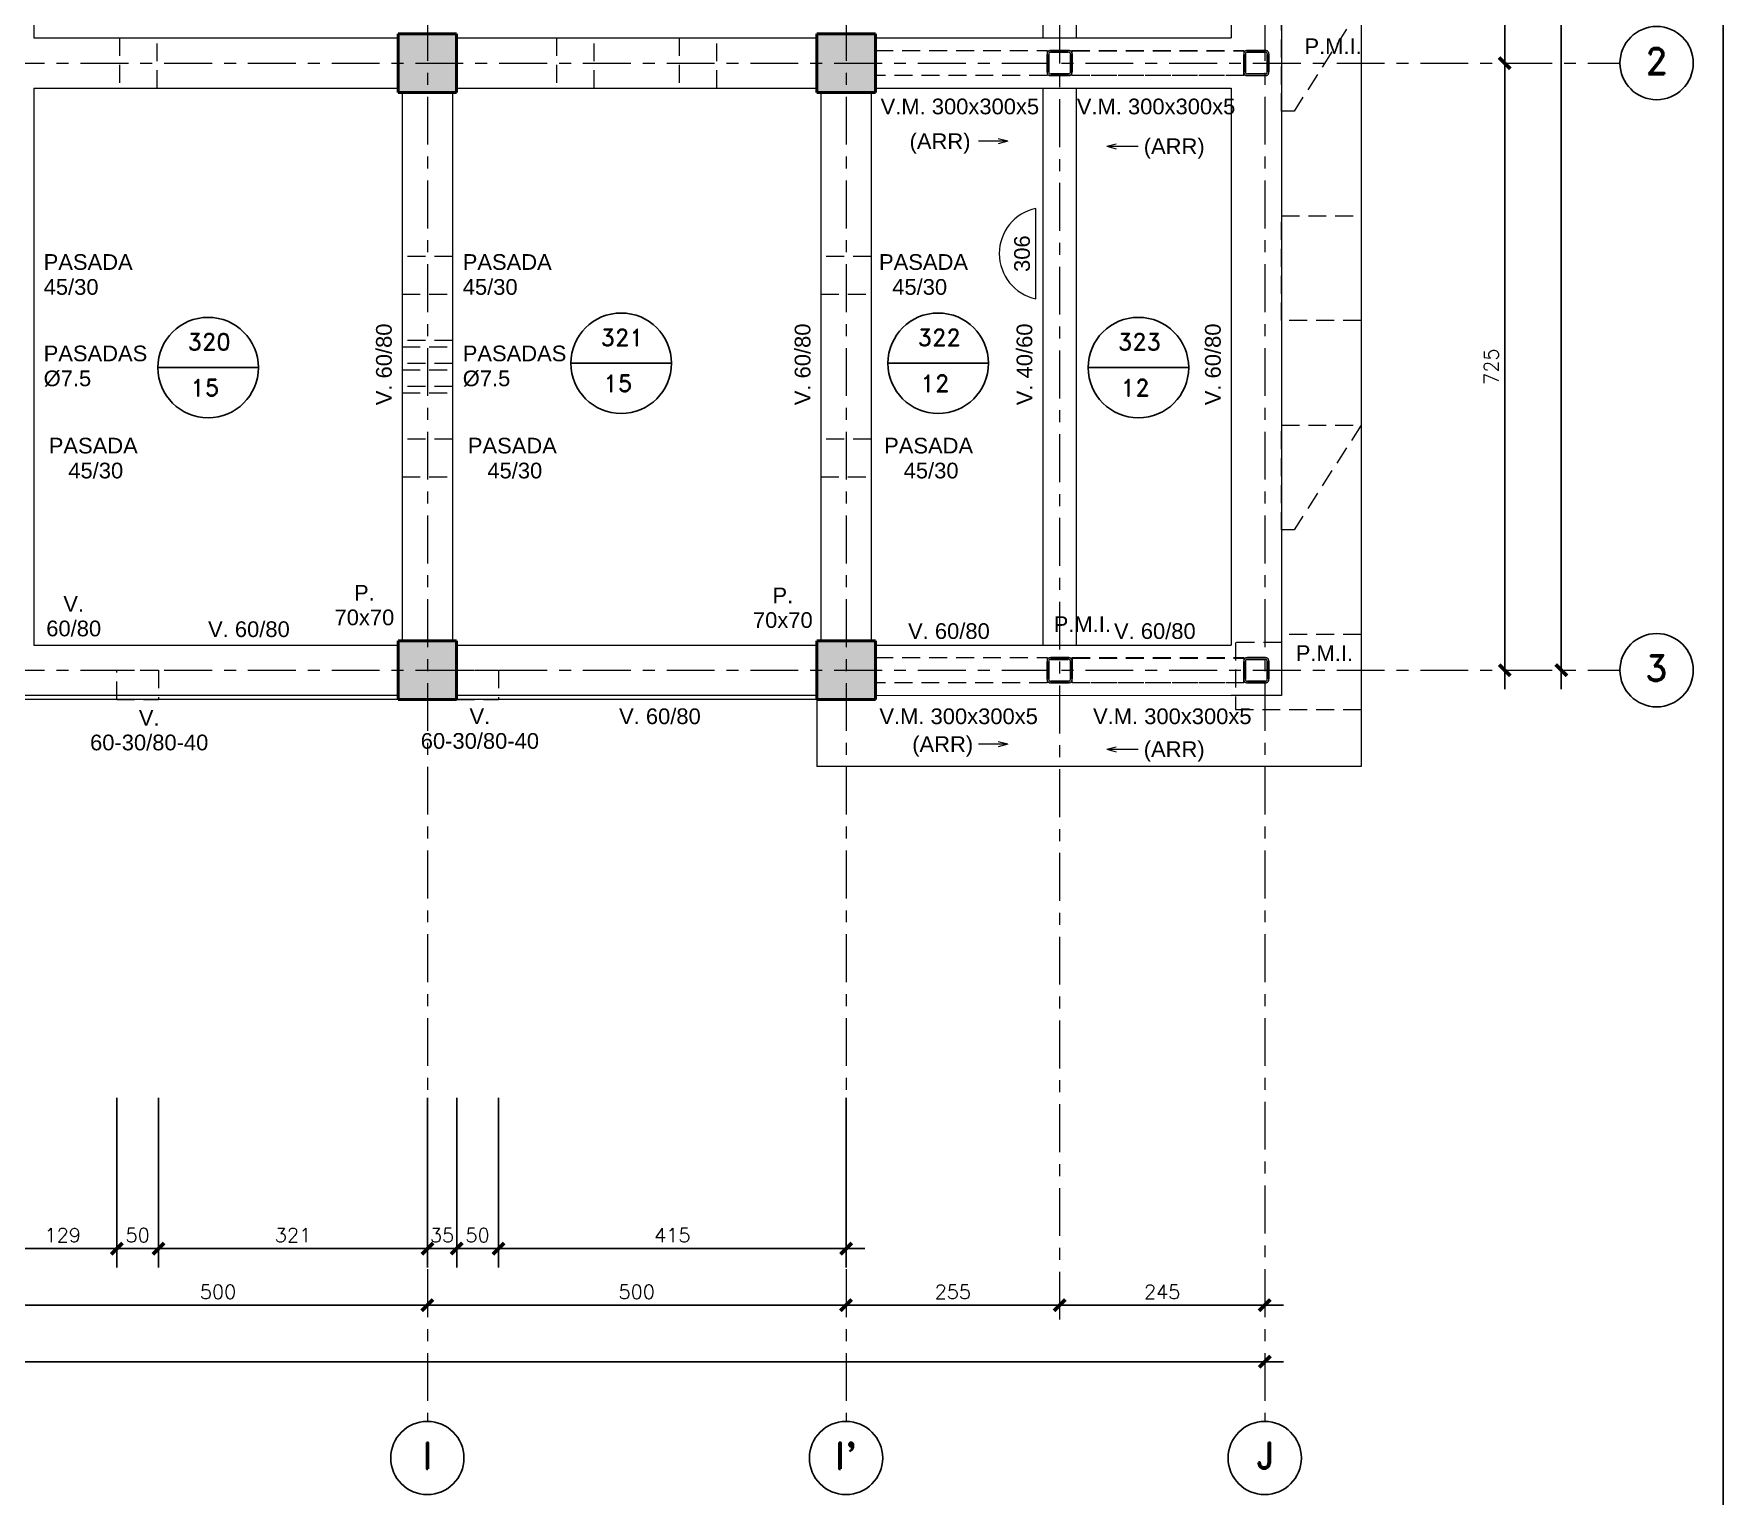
# Model space of a CAD drawing. Extents: x -4 to 6083, y -4 to 8618.
# Drawn here: x 4065 to 6083, y 1659 to 3405 of the extents above; entities that cross this region are included whole.
import ezdxf
from ezdxf.enums import TextEntityAlignment as Align

# ---------------------------------------------------------------- set-up
doc = ezdxf.new("R2010")
doc.units = 0
doc.header["$LTSCALE"] = 45
doc.header["$MEASUREMENT"] = 0
doc.linetypes.add('Grid Line', pattern=[2.2225, 1.27, -0.3175, 0.3175, -0.3175])
doc.linetypes.add('RLE-PROYECCION', pattern=[0.71438, 0.47625, -0.23813])
doc.layers.get('0').update_dxf_attribs({"linetype": 'CONTINUOUS'})
for name, color, linetype, lineweight in [('A-ANNO-TEXT', 2, 'CONTINUOUS', 9), ('RLE-EJE', 3, 'CONTINUOUS', 25), ('RLE-EJES', 1, 'Grid Line', 9), ('RLE-LOSA', 3, 'CONTINUOUS', 15), ('RLE-PILAR', 5, 'CONTINUOUS', 50), ('RLE-PROYECCION', 2, 'RLE-PROYECCION', 15), ('RLE-SOLID', 252, 'CONTINUOUS', 15), ('RLE-TEXTO-1', 9, 'CONTINUOUS', 9), ('RLE-VIGA', 3, 'CONTINUOUS', 15)]:
    doc.layers.add(name, color=color, linetype=linetype, lineweight=lineweight)
for name, color, linetype in [('RLA-COTAS', 2, 'CONTINUOUS'), ('RLA-COTAS1', 2, 'CONTINUOUS'), ('RLA-FORMATO', 7, 'CONTINUOUS'), ('RLA-LOSAS', 3, 'CONTINUOUS')]:
    doc.layers.add(name, color=color, linetype=linetype)
doc.styles.add('Arial_1', font='arial.ttf', dxfattribs={"height": 30})
doc.styles.add('Arial_2', font='arial.ttf', dxfattribs={"height": 18.75})
doc.styles.add('ROMAND', font='romand', dxfattribs={"height": 31.5})
doc.styles.add('ROMANS', font='ROMANS.shx', dxfattribs={"height": 16.875})
doc.dimstyles.new('ING-75', dxfattribs={"dimscale": 75, "dimtxt": 0.27, "dimasz": 0.3, "dimexe": 0, "dimexo": 0, "dimgap": 0.1, "dimtad": 1, "dimdec": 1, "dimzin": 12, "dimdsep": 46, "dimtxsty": 'ROMANS', "dimblk": 'TICK1', "dimblk1": 'TICK1', "dimblk2": 'TICK1', "dimcen": 0.09, "dimclrd": 2, "dimclre": 1, "dimclrt": 3, "dimadec": 0, "dimazin": 0, "dimtfac": 1, "dimtdec": 0, "dimtix": 1, "dimtmove": 2, "dimatfit": 3, "dimldrblk": 'TICK1', "dimfxl": 0, "dimfxlon": 1, "dimtolj": 1, "dimtzin": 0, "dimarcsym": 0})

# ---------------------------------------------------------------- blocks, each defined once
blk = doc.blocks.new('RLA-VIGAS-CAJONES - V_M_ 300x300x5-394662-2º')
at = {"layer": 'RLE-PROYECCION'}
for p, q in [((2375.5, -1190.3), (2580.5, -1190.3)), ((2375.5, -1219.3), (2580.5, -1219.3))]:
    blk.add_line(p, q, dxfattribs=at)
blk = doc.blocks.new('RLA-VIGAS-CAJONES - V_M_ 300x300x5-438199-2º')
at = {"layer": 'RLE-PROYECCION'}
for p, q in [((2375.3, -465.3), (2580.5, -465.3)), ((2375.3, -494.3), (2580.5, -494.3))]:
    blk.add_line(p, q, dxfattribs=at)
blk = doc.blocks.new('TICK1')
at = {"color": 2}
for points in [[(0, 0), (-1, 0)], [(0, 0), (1, 0)]]:
    blk.add_lwpolyline(points, dxfattribs=at)
at = {"color": 2, "const_width": 0.2}
blk.add_lwpolyline([(-0.3, -0.3), (0.3, 0.3)], dxfattribs=at)
blk = doc.blocks.new('*D88')
at = {"layer": 'RLA-COTAS', "color": 2, "lineweight": -2, "transparency": 16777216}
blk.add_line((4057.5, 1887.1), (4512.5, 1887.1), dxfattribs=at)
at = {"layer": 'RLA-COTAS', "color": 2, "lineweight": -2, "transparency": 16777216, "xscale": 22.5, "yscale": 22.5, "zscale": 22.5, "rotation": 180}
blk.add_blockref('TICK1', (4035, 1887.1), dxfattribs=at)
at = {"layer": 'RLA-COTAS', "color": 2, "lineweight": -2, "transparency": 16777216, "xscale": 22.5, "yscale": 22.5, "zscale": 22.5}
blk.add_blockref('TICK1', (4535, 1887.1), dxfattribs=at)
at = {"layer": 'RLA-COTAS', "color": 3, "transparency": 16777216, "insert": (4285, 1903.1), "char_height": 16.88, "attachment_point": 5, "style": 'ROMANS'}
blk.add_mtext('\\A1;500', dxfattribs=at)
blk = doc.blocks.new('*D89')
at = {"layer": 'RLA-COTAS', "color": 2, "lineweight": -2, "transparency": 16777216}
blk.add_line((4557.5, 1887.1), (5012.5, 1887.1), dxfattribs=at)
at = {"layer": 'RLA-COTAS', "color": 2, "lineweight": -2, "transparency": 16777216, "xscale": 22.5, "yscale": 22.5, "zscale": 22.5, "rotation": 180}
blk.add_blockref('TICK1', (4535, 1887.1), dxfattribs=at)
at = {"layer": 'RLA-COTAS', "color": 2, "lineweight": -2, "transparency": 16777216, "xscale": 22.5, "yscale": 22.5, "zscale": 22.5}
blk.add_blockref('TICK1', (5035, 1887.1), dxfattribs=at)
at = {"layer": 'RLA-COTAS', "color": 3, "transparency": 16777216, "insert": (4785, 1903.1), "char_height": 16.88, "attachment_point": 5, "style": 'ROMANS'}
blk.add_mtext('\\A1;500', dxfattribs=at)
blk = doc.blocks.new('*D90')
at = {"layer": 'RLA-COTAS', "color": 2, "lineweight": -2, "transparency": 16777216}
blk.add_line((5057.5, 1887.1), (5267.5, 1887.1), dxfattribs=at)
at = {"layer": 'RLA-COTAS', "color": 2, "lineweight": -2, "transparency": 16777216, "xscale": 22.5, "yscale": 22.5, "zscale": 22.5, "rotation": 180}
blk.add_blockref('TICK1', (5035, 1887.1), dxfattribs=at)
at = {"layer": 'RLA-COTAS', "color": 2, "lineweight": -2, "transparency": 16777216, "xscale": 22.5, "yscale": 22.5, "zscale": 22.5}
blk.add_blockref('TICK1', (5290, 1887.1), dxfattribs=at)
at = {"layer": 'RLA-COTAS', "color": 3, "transparency": 16777216, "insert": (5162.5, 1903.1), "char_height": 16.88, "attachment_point": 5, "style": 'ROMANS'}
blk.add_mtext('\\A1;255', dxfattribs=at)
blk = doc.blocks.new('*D91')
at = {"layer": 'RLA-COTAS', "color": 2, "lineweight": -2, "transparency": 16777216}
blk.add_line((5312.5, 1887.1), (5512.5, 1887.1), dxfattribs=at)
at = {"layer": 'RLA-COTAS', "color": 2, "lineweight": -2, "transparency": 16777216, "xscale": 22.5, "yscale": 22.5, "zscale": 22.5, "rotation": 180}
blk.add_blockref('TICK1', (5290, 1887.1), dxfattribs=at)
at = {"layer": 'RLA-COTAS', "color": 2, "lineweight": -2, "transparency": 16777216, "xscale": 22.5, "yscale": 22.5, "zscale": 22.5}
blk.add_blockref('TICK1', (5535, 1887.1), dxfattribs=at)
at = {"layer": 'RLA-COTAS', "color": 3, "transparency": 16777216, "insert": (5412.5, 1903.1), "char_height": 16.88, "attachment_point": 5, "style": 'ROMANS'}
blk.add_mtext('\\A1;245', dxfattribs=at)
blk = doc.blocks.new('*D92')
at = {"layer": 'RLA-COTAS', "color": 2, "lineweight": -2, "transparency": 16777216}
blk.add_line((5821.6, 4237.8), (5821.6, 3392.8), dxfattribs=at)
at = {"layer": 'RLA-COTAS', "color": 2, "lineweight": -2, "transparency": 16777216, "xscale": 22.5, "yscale": 22.5, "zscale": 22.5}
for p, rotation in [((5821.6, 4260.3), 90), ((5821.6, 3370.3), 270)]:
    blk.add_blockref('TICK1', p, dxfattribs=dict(at, rotation=rotation))
at = {"layer": 'RLA-COTAS', "color": 3, "transparency": 16777216, "insert": (5805.6, 3815.3), "char_height": 16.88, "attachment_point": 5, "rotation": 90, "style": 'ROMANS'}
blk.add_mtext('\\A1;890', dxfattribs=at)
blk = doc.blocks.new('*D93')
at = {"layer": 'RLA-COTAS', "color": 2, "lineweight": -2, "transparency": 16777216}
blk.add_line((5821.6, 3347.8), (5821.6, 2667.8), dxfattribs=at)
at = {"layer": 'RLA-COTAS', "color": 2, "lineweight": -2, "transparency": 16777216, "xscale": 22.5, "yscale": 22.5, "zscale": 22.5}
for p, rotation in [((5821.6, 3370.3), 90), ((5821.6, 2645.3), 270)]:
    blk.add_blockref('TICK1', p, dxfattribs=dict(at, rotation=rotation))
at = {"layer": 'RLA-COTAS', "color": 3, "transparency": 16777216, "insert": (5805.6, 3007.8), "char_height": 16.88, "attachment_point": 5, "rotation": 90, "style": 'ROMANS'}
blk.add_mtext('\\A1;725', dxfattribs=at)
blk = doc.blocks.new('*D106')
at = {"layer": 'RLA-COTAS', "color": 2, "lineweight": -2, "transparency": 16777216}
blk.add_line((557.5, 1819.6), (5512.5, 1819.6), dxfattribs=at)
at = {"layer": 'RLA-COTAS', "color": 2, "lineweight": -2, "transparency": 16777216, "xscale": 22.5, "yscale": 22.5, "zscale": 22.5, "rotation": 180}
blk.add_blockref('TICK1', (535, 1819.6), dxfattribs=at)
at = {"layer": 'RLA-COTAS', "color": 2, "lineweight": -2, "transparency": 16777216, "xscale": 22.5, "yscale": 22.5, "zscale": 22.5}
blk.add_blockref('TICK1', (5535, 1819.6), dxfattribs=at)
at = {"layer": 'RLA-COTAS', "color": 3, "transparency": 16777216, "insert": (3035, 1835.6), "char_height": 16.88, "attachment_point": 5, "style": 'ROMANS'}
blk.add_mtext('\\A1;5000', dxfattribs=at)
blk = doc.blocks.new('*D107')
at = {"layer": 'RLA-COTAS', "color": 2, "lineweight": -2, "transparency": 16777216}
blk.add_line((5889.1, 4237.8), (5889.1, 2667.8), dxfattribs=at)
at = {"layer": 'RLA-COTAS', "color": 2, "lineweight": -2, "transparency": 16777216, "xscale": 22.5, "yscale": 22.5, "zscale": 22.5}
for p, rotation in [((5889.1, 4260.3), 90), ((5889.1, 2645.3), 270)]:
    blk.add_blockref('TICK1', p, dxfattribs=dict(at, rotation=rotation))
at = {"layer": 'RLA-COTAS', "color": 3, "transparency": 16777216, "insert": (5873.1, 3452.8), "char_height": 16.88, "attachment_point": 5, "rotation": 90, "style": 'ROMANS'}
blk.add_mtext('\\A1;1615', dxfattribs=at)
blk = doc.blocks.new('*D108')
at = {"layer": 'RLA-COTAS1', "color": 1, "lineweight": -2, "transparency": 16777216}
for p, q in [((4035, 2134.6), (4035, 1932.1)), ((4164, 2134.6), (4164, 1932.1))]:
    blk.add_line(p, q, dxfattribs=at)
at = {"layer": 'RLA-COTAS1', "color": 2, "lineweight": -2, "transparency": 16777216}
blk.add_line((4057.5, 1954.6), (4141.5, 1954.6), dxfattribs=at)
at = {"layer": 'RLA-COTAS1', "color": 2, "lineweight": -2, "transparency": 16777216, "xscale": 22.5, "yscale": 22.5, "zscale": 22.5, "rotation": 180}
blk.add_blockref('TICK1', (4035, 1954.6), dxfattribs=at)
at = {"layer": 'RLA-COTAS1', "color": 2, "lineweight": -2, "transparency": 16777216, "xscale": 22.5, "yscale": 22.5, "zscale": 22.5}
blk.add_blockref('TICK1', (4164, 1954.6), dxfattribs=at)
at = {"layer": 'RLA-COTAS1', "color": 3, "transparency": 16777216, "insert": (4099.5, 1970.6), "char_height": 16.88, "attachment_point": 5, "style": 'ROMANS'}
blk.add_mtext('\\A1;129', dxfattribs=at)
blk = doc.blocks.new('*D109')
at = {"layer": 'RLA-COTAS1', "color": 1, "lineweight": -2, "transparency": 16777216}
for p, q in [((4164, 2134.6), (4164, 1932.1)), ((4214, 2134.6), (4214, 1932.1))]:
    blk.add_line(p, q, dxfattribs=at)
at = {"layer": 'RLA-COTAS1', "color": 2, "lineweight": -2, "transparency": 16777216}
for p, q in [((4141.5, 1954.6), (4119, 1954.6)), ((4164, 1954.6), (4214, 1954.6)), ((4236.5, 1954.6), (4259, 1954.6))]:
    blk.add_line(p, q, dxfattribs=at)
at = {"layer": 'RLA-COTAS1', "color": 2, "lineweight": -2, "transparency": 16777216, "xscale": 22.5, "yscale": 22.5, "zscale": 22.5}
blk.add_blockref('TICK1', (4164, 1954.6), dxfattribs=at)
at = {"layer": 'RLA-COTAS1', "color": 2, "lineweight": -2, "transparency": 16777216, "xscale": 22.5, "yscale": 22.5, "zscale": 22.5, "rotation": 180}
blk.add_blockref('TICK1', (4214, 1954.6), dxfattribs=at)
at = {"layer": 'RLA-COTAS1', "color": 3, "transparency": 16777216, "insert": (4189, 1970.6), "char_height": 16.88, "attachment_point": 5, "style": 'ROMANS'}
blk.add_mtext('\\A1;50', dxfattribs=at)
blk = doc.blocks.new('*D110')
at = {"layer": 'RLA-COTAS1', "color": 1, "lineweight": -2, "transparency": 16777216}
for p, q in [((4214, 2134.6), (4214, 1932.1)), ((4535, 2134.6), (4535, 1932.1))]:
    blk.add_line(p, q, dxfattribs=at)
at = {"layer": 'RLA-COTAS1', "color": 2, "lineweight": -2, "transparency": 16777216}
blk.add_line((4236.5, 1954.6), (4512.5, 1954.6), dxfattribs=at)
at = {"layer": 'RLA-COTAS1', "color": 2, "lineweight": -2, "transparency": 16777216, "xscale": 22.5, "yscale": 22.5, "zscale": 22.5, "rotation": 180}
blk.add_blockref('TICK1', (4214, 1954.6), dxfattribs=at)
at = {"layer": 'RLA-COTAS1', "color": 2, "lineweight": -2, "transparency": 16777216, "xscale": 22.5, "yscale": 22.5, "zscale": 22.5}
blk.add_blockref('TICK1', (4535, 1954.6), dxfattribs=at)
at = {"layer": 'RLA-COTAS1', "color": 3, "transparency": 16777216, "insert": (4374.5, 1970.6), "char_height": 16.88, "attachment_point": 5, "style": 'ROMANS'}
blk.add_mtext('\\A1;321', dxfattribs=at)
blk = doc.blocks.new('*D111')
at = {"layer": 'RLA-COTAS1', "color": 1, "lineweight": -2, "transparency": 16777216}
for p, q in [((4535, 2134.6), (4535, 1932.1)), ((4570, 2134.6), (4570, 1932.1))]:
    blk.add_line(p, q, dxfattribs=at)
at = {"layer": 'RLA-COTAS1', "color": 2, "lineweight": -2, "transparency": 16777216}
for p, q in [((4512.5, 1954.6), (4490, 1954.6)), ((4535, 1954.6), (4570, 1954.6)), ((4592.5, 1954.6), (4615, 1954.6))]:
    blk.add_line(p, q, dxfattribs=at)
at = {"layer": 'RLA-COTAS1', "color": 2, "lineweight": -2, "transparency": 16777216, "xscale": 22.5, "yscale": 22.5, "zscale": 22.5}
blk.add_blockref('TICK1', (4535, 1954.6), dxfattribs=at)
at = {"layer": 'RLA-COTAS1', "color": 2, "lineweight": -2, "transparency": 16777216, "xscale": 22.5, "yscale": 22.5, "zscale": 22.5, "rotation": 180}
blk.add_blockref('TICK1', (4570, 1954.6), dxfattribs=at)
at = {"layer": 'RLA-COTAS1', "color": 3, "transparency": 16777216, "insert": (4552.5, 1970.6), "char_height": 16.88, "attachment_point": 5, "style": 'ROMANS'}
blk.add_mtext('\\A1;35', dxfattribs=at)
blk = doc.blocks.new('*D112')
at = {"layer": 'RLA-COTAS1', "color": 1, "lineweight": -2, "transparency": 16777216}
for p, q in [((4570, 2134.6), (4570, 1932.1)), ((4620, 2134.6), (4620, 1932.1))]:
    blk.add_line(p, q, dxfattribs=at)
at = {"layer": 'RLA-COTAS1', "color": 2, "lineweight": -2, "transparency": 16777216}
for p, q in [((4547.5, 1954.6), (4525, 1954.6)), ((4570, 1954.6), (4620, 1954.6)), ((4642.5, 1954.6), (4665, 1954.6))]:
    blk.add_line(p, q, dxfattribs=at)
at = {"layer": 'RLA-COTAS1', "color": 2, "lineweight": -2, "transparency": 16777216, "xscale": 22.5, "yscale": 22.5, "zscale": 22.5}
blk.add_blockref('TICK1', (4570, 1954.6), dxfattribs=at)
at = {"layer": 'RLA-COTAS1', "color": 2, "lineweight": -2, "transparency": 16777216, "xscale": 22.5, "yscale": 22.5, "zscale": 22.5, "rotation": 180}
blk.add_blockref('TICK1', (4620, 1954.6), dxfattribs=at)
at = {"layer": 'RLA-COTAS1', "color": 3, "transparency": 16777216, "insert": (4595, 1970.6), "char_height": 16.88, "attachment_point": 5, "style": 'ROMANS'}
blk.add_mtext('\\A1;50', dxfattribs=at)
blk = doc.blocks.new('*D113')
at = {"layer": 'RLA-COTAS1', "color": 1, "lineweight": -2, "transparency": 16777216}
for p, q in [((4620, 2134.6), (4620, 1932.1)), ((5035, 2134.6), (5035, 1932.1))]:
    blk.add_line(p, q, dxfattribs=at)
at = {"layer": 'RLA-COTAS1', "color": 2, "lineweight": -2, "transparency": 16777216}
blk.add_line((4642.5, 1954.6), (5012.5, 1954.6), dxfattribs=at)
at = {"layer": 'RLA-COTAS1', "color": 2, "lineweight": -2, "transparency": 16777216, "xscale": 22.5, "yscale": 22.5, "zscale": 22.5, "rotation": 180}
blk.add_blockref('TICK1', (4620, 1954.6), dxfattribs=at)
at = {"layer": 'RLA-COTAS1', "color": 2, "lineweight": -2, "transparency": 16777216, "xscale": 22.5, "yscale": 22.5, "zscale": 22.5}
blk.add_blockref('TICK1', (5035, 1954.6), dxfattribs=at)
at = {"layer": 'RLA-COTAS1', "color": 3, "transparency": 16777216, "insert": (4827.5, 1970.6), "char_height": 16.88, "attachment_point": 5, "style": 'ROMANS'}
blk.add_mtext('\\A1;415', dxfattribs=at)

msp = doc.modelspace()

# ---------------------------------------------------------------- hatches: boundary and pattern name
at = {"layer": 'RLE-SOLID'}
for points in [[(4569.967, 3335.329), (4569.967, 3405.329), (4499.967, 3405.329), (4499.967, 3335.329)], [(5006.943, 3335.329), (5069.967, 3335.329), (5069.967, 3405.329), (4999.967, 3405.329), (4999.967, 3335.329)], [(4569.967, 2610.329), (4569.967, 2680.329), (4499.967, 2680.329), (4499.967, 2610.329)], [(4999.967, 2610.329), (5069.967, 2610.329), (5069.967, 2680.329), (4999.967, 2680.329), (4999.967, 2615.268)]]:
    msp.add_hatch(color=256, dxfattribs=at).paths.add_polyline_path(points, flags=0)

# ---------------------------------------------------------------- linework, layer by layer
at = {"layer": 'A-ANNO-TEXT'}
for p, q in [((5195.498, 3276.951), (5193.199, 3276.951)), ((5228.024, 3276.951), (5195.498, 3276.951)), ((5228.024, 3276.951), (5216.774, 3279.965)), ((5228.024, 3276.951), (5216.774, 3273.936)), ((5346.388, 3270.951), (5357.638, 3273.965)), ((5346.388, 3270.951), (5357.638, 3267.936)), ((5346.388, 3270.951), (5383.793, 3270.951)), ((5195.498, 2556.951), (5193.199, 2556.951)), ((5228.024, 2556.951), (5195.498, 2556.951)), ((5228.024, 2556.951), (5216.774, 2559.965)), ((5228.024, 2556.951), (5216.774, 2553.936)), ((5346.388, 2550.951), (5357.638, 2553.965)), ((5346.388, 2550.951), (5357.638, 2547.936)), ((5346.388, 2550.951), (5383.793, 2550.951))]:
    msp.add_line(p, q, dxfattribs=at)
at = {"layer": 'RLA-FORMATO', "color": 6, "linetype": 'Continuous'}
msp.add_line((6082.5, 8617.5), (6082.5, 0), dxfattribs=at)
at = {"layer": 'RLA-LOSAS'}
for p, q in [((4213.174, 3006.705), (4333.174, 3006.705)), ((4706.413, 3011.863), (4826.413, 3011.863)), ((5085.012, 3011.863), (5205.012, 3011.863)), ((5324.15, 3006.705), (5444.15, 3006.705))]:
    msp.add_line(p, q, dxfattribs=at)
for centre in [(4273.174, 3006.705), (4766.413, 3011.863), (5145.012, 3011.863), (5384.15, 3006.705)]:
    msp.add_circle(centre, 60, dxfattribs=at)
at = {"layer": 'RLE-EJE'}
for centre in [(6002.98, 3370.346), (6002.98, 2645.329), (4534.967, 1704.579), (5034.967, 1704.579), (5534.967, 1704.579)]:
    msp.add_circle(centre, 43.75, dxfattribs=at)
at = {"layer": 'RLE-EJES'}
for p, q in [((4534.967, 4830.329), (4534.967, 1748.329)), ((5034.967, 4830.329), (5034.967, 1748.329)), ((5534.967, 4830.329), (5534.967, 1748.329)), ((5289.967, 4727.346), (5289.967, 1860.346)), ((120.235, 3370.346), (5959.23, 3370.346)), ((120.235, 2645.329), (5959.23, 2645.329))]:
    msp.add_line(p, q, dxfattribs=at)
at = {"layer": 'RLE-LOSA'}
for p, q in [((5649.964, 4375.331), (5649.964, 2530.333)), ((5064.967, 3405.346), (5064.967, 3405.329)), ((4499.967, 2610.329), (3569.967, 2610.329)), ((4999.967, 2610.346), (4569.967, 2610.346)), ((4999.967, 2610.329), (4999.967, 2530.333)), ((5649.964, 2530.333), (4999.967, 2530.333))]:
    msp.add_line(p, q, dxfattribs=at)
at = {"layer": 'RLE-PILAR'}
for p, q in [((4499.967, 3405.329), (4569.967, 3405.329)), ((4499.967, 3335.329), (4499.967, 3405.329)), ((4569.967, 3405.329), (4569.967, 3335.329)), ((4999.967, 3405.329), (5069.967, 3405.329)), ((4999.967, 3335.329), (4999.967, 3405.329)), ((5069.967, 3405.329), (5069.967, 3335.329)), ((4569.967, 3335.329), (4499.967, 3335.329)), ((5069.967, 3335.329), (4999.967, 3335.329)), ((4499.967, 2680.329), (4569.967, 2680.329)), ((4499.967, 2610.329), (4499.967, 2680.329)), ((4569.967, 2680.329), (4569.967, 2610.329)), ((4999.967, 2680.329), (5069.967, 2680.329)), ((4999.967, 2610.329), (4999.967, 2680.329)), ((5069.967, 2680.329), (5069.967, 2610.329)), ((4569.967, 2610.329), (4499.967, 2610.329)), ((5069.967, 2610.329), (4999.967, 2610.329))]:
    msp.add_line(p, q, dxfattribs=at)
at = {"layer": 'RLE-PROYECCION'}
for p, q in [((4167.467, 3400.346), (4167.467, 3340.346)), ((4212.467, 3340.346), (4212.467, 3400.346)), ((4689.133, 3400.346), (4689.133, 3340.346)), ((4734.133, 3340.346), (4734.133, 3400.346)), ((4835.8, 3400.346), (4835.8, 3340.346)), ((4880.8, 3340.346), (4880.8, 3400.346)), ((5069.967, 3385.346), (5275.153, 3385.346)), ((5274.967, 3381.337), (5274.967, 3381.346)), ((5274.967, 3381.346), (5274.967, 3359.346)), ((5274.967, 3359.337), (5274.967, 3381.337)), ((5275.153, 3384.346), (5275.153, 3356.346)), ((5276.967, 3359.346), (5276.967, 3381.346)), ((5276.967, 3381.337), (5276.967, 3359.337)), ((5300.967, 3385.346), (5278.967, 3385.346)), ((5278.967, 3385.337), (5300.967, 3385.337)), ((5278.967, 3383.346), (5300.967, 3383.346)), ((5300.967, 3383.337), (5278.967, 3383.337)), ((5302.967, 3381.346), (5302.967, 3359.346)), ((5302.967, 3359.337), (5302.967, 3381.337)), ((5304.78, 3385.346), (5509.967, 3385.346)), ((5304.78, 3384.346), (5304.78, 3356.346)), ((5304.78, 3356.346), (5304.78, 3384.346)), ((5304.78, 3356.346), (5304.78, 3384.346)), ((5304.78, 3384.346), (5304.78, 3356.346)), ((5304.967, 3381.346), (5304.967, 3381.337)), ((5304.967, 3359.346), (5304.967, 3381.346)), ((5304.967, 3381.337), (5304.967, 3359.337)), ((5509.964, 3381.329), (5509.964, 3381.346)), ((5509.964, 3381.346), (5509.964, 3359.346)), ((5509.964, 3359.329), (5509.964, 3381.329)), ((5509.967, 3356.346), (5509.967, 3384.346)), ((5509.967, 3384.346), (5509.967, 3356.346)), ((5509.967, 3384.346), (5509.967, 3356.346)), ((5509.967, 3356.346), (5509.967, 3384.346)), ((5511.964, 3359.346), (5511.964, 3381.346)), ((5511.964, 3381.329), (5511.964, 3359.329)), ((5535.964, 3385.346), (5513.964, 3385.346)), ((5513.964, 3385.329), (5535.964, 3385.329)), ((5513.964, 3383.346), (5535.964, 3383.346)), ((5535.964, 3383.329), (5513.964, 3383.329)), ((5537.964, 3381.346), (5537.964, 3359.346)), ((5537.964, 3359.329), (5537.964, 3381.329)), ((5539.964, 3381.346), (5539.964, 3381.329)), ((5539.964, 3359.346), (5539.964, 3381.346)), ((5539.964, 3381.329), (5539.964, 3359.329)), ((5275.153, 3355.346), (5069.967, 3355.346)), ((5300.967, 3357.346), (5278.967, 3357.346)), ((5278.967, 3357.337), (5300.967, 3357.337)), ((5278.967, 3355.346), (5300.967, 3355.346)), ((5300.967, 3355.337), (5278.967, 3355.337)), ((5509.967, 3355.346), (5304.78, 3355.346)), ((5535.964, 3357.346), (5513.964, 3357.346)), ((5513.964, 3357.329), (5535.964, 3357.329)), ((5513.964, 3355.346), (5535.964, 3355.346)), ((5535.964, 3355.329), (5513.964, 3355.329)), ((4564.967, 3139.507), (4504.967, 3139.507)), ((5064.967, 3139.507), (5004.967, 3139.507)), ((4504.967, 3094.507), (4564.967, 3094.507)), ((5004.967, 3094.507), (5064.967, 3094.507)), ((4564.967, 3039.088), (4504.967, 3039.088)), ((4504.967, 3031.588), (4564.967, 3031.588)), ((4564.967, 3011.588), (4504.967, 3011.588)), ((4504.967, 3004.088), (4564.967, 3004.088)), ((4564.967, 2984.088), (4504.967, 2984.088)), ((4504.967, 2976.588), (4564.967, 2976.588)), ((4564.967, 2921.168), (4504.967, 2921.168)), ((5064.967, 2921.168), (5004.967, 2921.168)), ((4504.967, 2876.168), (4564.967, 2876.168)), ((5004.967, 2876.168), (5064.967, 2876.168)), ((4163.967, 2610.346), (4163.967, 2645.363)), ((4163.967, 2645.363), (4213.967, 2645.346)), ((4213.967, 2645.346), (4213.967, 2610.346)), ((4569.967, 2610.329), (4569.967, 2645.346)), ((4569.967, 2645.346), (4619.967, 2645.329)), ((4619.967, 2645.329), (4619.967, 2610.329)), ((5069.967, 2660.346), (5274.967, 2660.346)), ((5274.967, 2659.346), (5274.967, 2631.346)), ((5274.967, 2659.346), (5274.967, 2631.346)), ((5274.967, 2634.337), (5274.967, 2656.337)), ((5274.967, 2656.329), (5274.967, 2634.329)), ((5276.967, 2656.337), (5276.967, 2634.337)), ((5276.967, 2634.329), (5276.967, 2656.329)), ((5278.967, 2660.337), (5300.967, 2660.337)), ((5300.967, 2660.329), (5278.967, 2660.329)), ((5300.967, 2658.337), (5278.967, 2658.337)), ((5278.967, 2658.329), (5300.967, 2658.329)), ((5302.967, 2634.337), (5302.967, 2656.337)), ((5302.967, 2656.329), (5302.967, 2634.329)), ((5304.967, 2660.346), (5509.967, 2660.346)), ((5304.967, 2659.346), (5304.967, 2631.346)), ((5304.967, 2631.346), (5304.967, 2659.346)), ((5304.967, 2631.346), (5304.967, 2659.346)), ((5304.967, 2659.346), (5304.967, 2631.346)), ((5304.967, 2656.337), (5304.967, 2634.337)), ((5304.967, 2634.329), (5304.967, 2656.329)), ((5509.964, 2634.329), (5509.964, 2656.329)), ((5509.964, 2656.329), (5509.964, 2634.329)), ((5509.967, 2631.346), (5509.967, 2659.346)), ((5509.967, 2659.346), (5509.967, 2631.346)), ((5509.967, 2659.346), (5509.967, 2631.346)), ((5509.967, 2631.346), (5509.967, 2659.346)), ((5511.964, 2656.329), (5511.964, 2634.329)), ((5511.964, 2634.329), (5511.964, 2656.329)), ((5513.964, 2660.329), (5535.964, 2660.329)), ((5535.964, 2660.329), (5513.964, 2660.329)), ((5535.964, 2658.329), (5513.964, 2658.329)), ((5513.964, 2658.329), (5535.964, 2658.329)), ((5537.964, 2634.329), (5537.964, 2656.329)), ((5537.964, 2656.329), (5537.964, 2634.329)), ((5539.964, 2656.329), (5539.964, 2634.329)), ((5539.964, 2634.329), (5539.964, 2656.329)), ((5274.967, 2630.346), (5069.967, 2630.346)), ((5274.967, 2634.329), (5274.967, 2634.337)), ((5300.966, 2630.337), (5278.966, 2630.337)), ((5278.966, 2630.329), (5300.966, 2630.329)), ((5278.967, 2632.337), (5300.967, 2632.337)), ((5300.967, 2632.329), (5278.967, 2632.329)), ((5304.967, 2634.337), (5304.967, 2634.329)), ((5509.967, 2630.346), (5304.967, 2630.346)), ((5513.964, 2632.329), (5535.964, 2632.329)), ((5535.964, 2632.329), (5513.964, 2632.329)), ((5535.964, 2630.329), (5513.964, 2630.329)), ((5513.964, 2630.329), (5535.964, 2630.329)), ((4163.967, 2610.346), (4213.967, 2610.346)), ((4569.967, 2610.329), (4619.967, 2610.329))]:
    msp.add_line(p, q, dxfattribs=at)
for points in [[(5554.964, 3437.809), (5649.964, 3437.809), (5569.967, 3312.805), (5554.967, 3312.805)], [(5554.964, 3187.822), (5649.977, 3187.822), (5649.977, 3062.827), (5554.964, 3062.827)], [(5554.964, 2937.794), (5649.964, 2937.794), (5569.967, 2812.789), (5554.967, 2812.789)]]:
    msp.add_lwpolyline(points, close=True, dxfattribs=at)
at = {"layer": 'RLE-PROYECCION', "flags": 128}
for points in [[(5275.153, 3385.346), (5275.153, 3385.327), (5275.153, 3385.27), (5275.153, 3385.177), (5275.153, 3385.053), (5275.153, 3384.901), (5275.153, 3384.729), (5275.153, 3384.541), (5275.153, 3384.346)], [(5304.78, 3385.346), (5304.78, 3385.327), (5304.78, 3385.27), (5304.78, 3385.177), (5304.78, 3385.053), (5304.78, 3384.901), (5304.78, 3384.729), (5304.78, 3384.541), (5304.78, 3384.346)], [(5304.78, 3384.346), (5304.78, 3384.541), (5304.78, 3384.729), (5304.78, 3384.901), (5304.78, 3385.053), (5304.78, 3385.177), (5304.78, 3385.27), (5304.78, 3385.327), (5304.78, 3385.346)], [(5304.78, 3384.846), (5304.78, 3384.836), (5304.78, 3384.808), (5304.78, 3384.762), (5304.78, 3384.699), (5304.78, 3384.624), (5304.78, 3384.537), (5304.78, 3384.443), (5304.78, 3384.346)], [(5304.78, 3384.346), (5304.78, 3384.443), (5304.78, 3384.537), (5304.78, 3384.624), (5304.78, 3384.699), (5304.78, 3384.762), (5304.78, 3384.808), (5304.78, 3384.836), (5304.78, 3384.846)], [(5509.967, 3384.346), (5509.967, 3384.541), (5509.967, 3384.729), (5509.967, 3384.901), (5509.967, 3385.053), (5509.967, 3385.177), (5509.967, 3385.27), (5509.967, 3385.327), (5509.967, 3385.346)], [(5509.967, 3385.346), (5509.967, 3385.327), (5509.967, 3385.27), (5509.967, 3385.177), (5509.967, 3385.053), (5509.967, 3384.901), (5509.967, 3384.729), (5509.967, 3384.541), (5509.967, 3384.346)], [(5509.967, 3384.346), (5509.967, 3384.443), (5509.967, 3384.537), (5509.967, 3384.624), (5509.967, 3384.699), (5509.967, 3384.762), (5509.967, 3384.808), (5509.967, 3384.836), (5509.967, 3384.846)], [(5509.967, 3384.846), (5509.967, 3384.836), (5509.967, 3384.808), (5509.967, 3384.762), (5509.967, 3384.699), (5509.967, 3384.624), (5509.967, 3384.537), (5509.967, 3384.443), (5509.967, 3384.346)], [(5275.153, 3356.346), (5275.153, 3356.151), (5275.153, 3355.963), (5275.153, 3355.79), (5275.153, 3355.639), (5275.153, 3355.514), (5275.153, 3355.422), (5275.153, 3355.365), (5275.153, 3355.346)], [(5304.78, 3356.346), (5304.78, 3356.151), (5304.78, 3355.963), (5304.78, 3355.79), (5304.78, 3355.639), (5304.78, 3355.514), (5304.78, 3355.422), (5304.78, 3355.365), (5304.78, 3355.346)], [(5304.78, 3355.346), (5304.78, 3355.365), (5304.78, 3355.422), (5304.78, 3355.514), (5304.78, 3355.639), (5304.78, 3355.79), (5304.78, 3355.963), (5304.78, 3356.151), (5304.78, 3356.346)], [(5304.78, 3355.846), (5304.78, 3355.855), (5304.78, 3355.884), (5304.78, 3355.93), (5304.78, 3355.992), (5304.78, 3356.068), (5304.78, 3356.155), (5304.78, 3356.248), (5304.78, 3356.346)], [(5304.78, 3356.346), (5304.78, 3356.248), (5304.78, 3356.155), (5304.78, 3356.068), (5304.78, 3355.992), (5304.78, 3355.93), (5304.78, 3355.884), (5304.78, 3355.855), (5304.78, 3355.846)], [(5509.967, 3355.346), (5509.967, 3355.365), (5509.967, 3355.422), (5509.967, 3355.514), (5509.967, 3355.639), (5509.967, 3355.79), (5509.967, 3355.963), (5509.967, 3356.151), (5509.967, 3356.346)], [(5509.967, 3356.346), (5509.967, 3356.151), (5509.967, 3355.963), (5509.967, 3355.79), (5509.967, 3355.639), (5509.967, 3355.514), (5509.967, 3355.422), (5509.967, 3355.365), (5509.967, 3355.346)], [(5509.967, 3356.346), (5509.967, 3356.248), (5509.967, 3356.155), (5509.967, 3356.068), (5509.967, 3355.992), (5509.967, 3355.93), (5509.967, 3355.884), (5509.967, 3355.855), (5509.967, 3355.846)], [(5509.967, 3355.846), (5509.967, 3355.855), (5509.967, 3355.884), (5509.967, 3355.93), (5509.967, 3355.992), (5509.967, 3356.068), (5509.967, 3356.155), (5509.967, 3356.248), (5509.967, 3356.346)], [(5274.967, 2660.346), (5274.967, 2660.327), (5274.967, 2660.27), (5274.967, 2660.177), (5274.967, 2660.053), (5274.967, 2659.901), (5274.967, 2659.729), (5274.967, 2659.541), (5274.967, 2659.346)], [(5304.967, 2660.346), (5304.967, 2660.327), (5304.967, 2660.27), (5304.967, 2660.177), (5304.967, 2660.053), (5304.967, 2659.901), (5304.967, 2659.729), (5304.967, 2659.541), (5304.967, 2659.346)], [(5304.967, 2659.346), (5304.967, 2659.541), (5304.967, 2659.729), (5304.967, 2659.901), (5304.967, 2660.053), (5304.967, 2660.177), (5304.967, 2660.27), (5304.967, 2660.327), (5304.967, 2660.346)], [(5304.967, 2659.846), (5304.967, 2659.836), (5304.967, 2659.808), (5304.967, 2659.762), (5304.967, 2659.699), (5304.967, 2659.624), (5304.967, 2659.537), (5304.967, 2659.443), (5304.967, 2659.346)], [(5304.967, 2659.346), (5304.967, 2659.443), (5304.967, 2659.537), (5304.967, 2659.624), (5304.967, 2659.699), (5304.967, 2659.762), (5304.967, 2659.808), (5304.967, 2659.836), (5304.967, 2659.846)], [(5509.967, 2659.346), (5509.967, 2659.541), (5509.967, 2659.729), (5509.967, 2659.901), (5509.967, 2660.053), (5509.967, 2660.177), (5509.967, 2660.27), (5509.967, 2660.327), (5509.967, 2660.346)], [(5509.967, 2660.346), (5509.967, 2660.327), (5509.967, 2660.27), (5509.967, 2660.177), (5509.967, 2660.053), (5509.967, 2659.901), (5509.967, 2659.729), (5509.967, 2659.541), (5509.967, 2659.346)], [(5509.967, 2659.346), (5509.967, 2659.443), (5509.967, 2659.537), (5509.967, 2659.624), (5509.967, 2659.699), (5509.967, 2659.762), (5509.967, 2659.808), (5509.967, 2659.836), (5509.967, 2659.846)], [(5509.967, 2659.846), (5509.967, 2659.836), (5509.967, 2659.808), (5509.967, 2659.762), (5509.967, 2659.699), (5509.967, 2659.624), (5509.967, 2659.537), (5509.967, 2659.443), (5509.967, 2659.346)], [(5274.967, 2631.346), (5274.967, 2631.151), (5274.967, 2630.963), (5274.967, 2630.79), (5274.967, 2630.639), (5274.967, 2630.514), (5274.967, 2630.422), (5274.967, 2630.365), (5274.967, 2630.346)], [(5304.967, 2631.346), (5304.967, 2631.151), (5304.967, 2630.963), (5304.967, 2630.79), (5304.967, 2630.639), (5304.967, 2630.514), (5304.967, 2630.422), (5304.967, 2630.365), (5304.967, 2630.346)], [(5304.967, 2630.346), (5304.967, 2630.365), (5304.967, 2630.422), (5304.967, 2630.514), (5304.967, 2630.639), (5304.967, 2630.79), (5304.967, 2630.963), (5304.967, 2631.151), (5304.967, 2631.346)], [(5304.967, 2630.846), (5304.967, 2630.855), (5304.967, 2630.884), (5304.967, 2630.93), (5304.967, 2630.992), (5304.967, 2631.068), (5304.967, 2631.155), (5304.967, 2631.248), (5304.967, 2631.346)], [(5304.967, 2631.346), (5304.967, 2631.248), (5304.967, 2631.155), (5304.967, 2631.068), (5304.967, 2630.992), (5304.967, 2630.93), (5304.967, 2630.884), (5304.967, 2630.855), (5304.967, 2630.846)], [(5509.967, 2630.346), (5509.967, 2630.365), (5509.967, 2630.422), (5509.967, 2630.514), (5509.967, 2630.639), (5509.967, 2630.79), (5509.967, 2630.963), (5509.967, 2631.151), (5509.967, 2631.346)], [(5509.967, 2631.346), (5509.967, 2631.151), (5509.967, 2630.963), (5509.967, 2630.79), (5509.967, 2630.639), (5509.967, 2630.514), (5509.967, 2630.422), (5509.967, 2630.365), (5509.967, 2630.346)], [(5509.967, 2631.346), (5509.967, 2631.248), (5509.967, 2631.155), (5509.967, 2631.068), (5509.967, 2630.992), (5509.967, 2630.93), (5509.967, 2630.884), (5509.967, 2630.855), (5509.967, 2630.846)], [(5509.967, 2630.846), (5509.967, 2630.855), (5509.967, 2630.884), (5509.967, 2630.93), (5509.967, 2630.992), (5509.967, 2631.068), (5509.967, 2631.155), (5509.967, 2631.248), (5509.967, 2631.346)]]:
    msp.add_lwpolyline(points, dxfattribs=at)
at = {"layer": 'RLE-PROYECCION'}
for points in [[(5649.984, 2687.826), (5554.964, 2687.826), (5554.926, 2678.346), (5499.968, 2678.346)], [(5499.968, 2678.347), (5499.967, 2598.347), (5649.983, 2598.346)]]:
    msp.add_lwpolyline(points, dxfattribs=at)
for centre, radius, start, end in [((5278.967, 3381.346), 4, 90.000495, 180.000495), ((5278.967, 3381.337), 4, 90.000495, 180.000495), ((5278.967, 3381.346), 2, 90.000495, 180.000495), ((5278.967, 3381.337), 2, 90.000495, 180.000495), ((5300.967, 3381.346), 4, 0.000495, 90.000495), ((5300.967, 3381.337), 4, 0.000495, 90.000495), ((5300.967, 3381.346), 2, 0.000495, 90.000495), ((5300.967, 3381.337), 2, 0.000495, 90.000495), ((5513.964, 3381.346), 4, 90, 180), ((5513.964, 3381.329), 4, 90, 180), ((5513.964, 3381.346), 2, 90, 180), ((5513.964, 3381.329), 2, 90, 180), ((5535.964, 3381.346), 4, 360, 90), ((5535.964, 3381.329), 4, 360, 90), ((5535.964, 3381.346), 2, 360, 90), ((5535.964, 3381.329), 2, 360, 90), ((5278.967, 3359.346), 4, 180.000495, 270.000495), ((5278.967, 3359.337), 4, 180.000495, 270.000495), ((5278.967, 3359.346), 2, 180.000495, 270.000495), ((5278.967, 3359.337), 2, 180.000495, 270.000495), ((5300.967, 3359.346), 4, 270.000495, 0.000495), ((5300.967, 3359.346), 2, 270.000495, 0.000495), ((5300.967, 3359.337), 4, 270.000495, 0.000495), ((5300.967, 3359.337), 2, 270.000495, 0.000495), ((5513.964, 3359.346), 4, 180, 270), ((5513.964, 3359.329), 4, 180, 270), ((5513.964, 3359.346), 2, 180, 270), ((5513.964, 3359.329), 2, 180, 270), ((5535.964, 3359.346), 4, 270, 0), ((5535.964, 3359.346), 2, 270, 0), ((5535.964, 3359.329), 4, 270, 0), ((5535.964, 3359.329), 2, 270, 0), ((5278.967, 2656.337), 4, 89.999026, 179.999026), ((5278.967, 2656.329), 4, 89.999026, 179.999026), ((5278.967, 2656.337), 2, 89.999026, 179.999026), ((5278.967, 2656.329), 2, 89.999026, 179.999026), ((5300.967, 2656.337), 4, 359.999026, 89.999026), ((5300.967, 2656.329), 4, 359.999026, 89.999026), ((5300.967, 2656.337), 2, 359.999026, 89.999026), ((5300.967, 2656.329), 2, 359.999026, 89.999026), ((5513.964, 2656.329), 4, 90, 180), ((5513.964, 2656.329), 4, 90, 180), ((5513.964, 2656.329), 2, 90, 180), ((5513.964, 2656.329), 2, 90, 180), ((5535.964, 2656.329), 4, 0, 90), ((5535.964, 2656.329), 4, 0, 90), ((5535.964, 2656.329), 2, 0, 90), ((5535.964, 2656.329), 2, 0, 90), ((5278.967, 2634.337), 4, 179.999026, 269.999026), ((5278.967, 2634.329), 4, 179.999026, 269.999026), ((5278.967, 2634.337), 2, 179.999026, 269.999026), ((5278.967, 2634.329), 2, 179.999026, 269.999026), ((5300.967, 2634.337), 4, 269.999026, 359.999026), ((5300.967, 2634.329), 4, 269.999026, 359.999026), ((5300.967, 2634.337), 2, 269.999026, 359.999026), ((5300.967, 2634.329), 2, 269.999026, 359.999026), ((5513.964, 2634.329), 4, 180, 270), ((5513.964, 2634.329), 4, 180, 270), ((5513.964, 2634.329), 2, 180, 270), ((5513.964, 2634.329), 2, 180, 270), ((5535.964, 2634.329), 4, 270, 0), ((5535.964, 2634.329), 2, 270, 0), ((5535.964, 2634.329), 4, 270, 0), ((5535.964, 2634.329), 2, 270, 0)]:
    msp.add_arc(centre, radius, start, end, dxfattribs=at)
at = {"layer": 'RLE-TEXTO-1'}
msp.add_line((5261.693, 3088.826), (5261.693, 3196.826), dxfattribs=at)
msp.add_arc((5273.181, 3142.826), 55.208, 102.010217, 257.989783, dxfattribs=at)
at = {"layer": 'RLE-VIGA'}
for p, q in [((5554.964, 4290.346), (5554.964, 2615.328)), ((4064.967, 4230.346), (4064.967, 3400.346)), ((5269.967, 4230.346), (5269.967, 3400.346)), ((5309.967, 4230.346), (5309.967, 3400.346)), ((5494.964, 4230.346), (5494.964, 3400.345)), ((4064.967, 3400.346), (4499.967, 3400.346)), ((4569.967, 3400.346), (4999.967, 3400.346)), ((5069.967, 3400.346), (5309.967, 3400.346)), ((5309.967, 3400.338), (5494.964, 3400.345)), ((4064.967, 3340.346), (4499.967, 3340.346)), ((4064.967, 3340.346), (4064.967, 2675.346)), ((4504.967, 3335.329), (4504.967, 2680.329)), ((4564.967, 3335.329), (4564.967, 2680.329)), ((4569.967, 3340.346), (4999.967, 3340.346)), ((5004.967, 3335.329), (5004.967, 2680.329)), ((5064.967, 3335.329), (5064.967, 2680.329)), ((5069.967, 3340.346), (5309.967, 3340.346)), ((5269.967, 3340.346), (5269.967, 2675.338)), ((5309.967, 3340.338), (5494.964, 3340.345)), ((5309.967, 3340.338), (5309.967, 2675.337)), ((5494.964, 3340.345), (5494.964, 2675.33)), ((4064.967, 2675.346), (4499.967, 2675.346)), ((4569.967, 2675.346), (4619.967, 2675.346)), ((4619.967, 2675.346), (4999.967, 2675.346)), ((5069.967, 2675.345), (5494.964, 2675.33)), ((3569.967, 2615.346), (4499.967, 2615.346)), ((4569.967, 2615.346), (4619.967, 2615.346)), ((4619.967, 2615.346), (4999.967, 2615.346)), ((5069.967, 2615.345), (5494.964, 2615.33)), ((5554.964, 2615.328), (5494.964, 2615.33))]:
    msp.add_line(p, q, dxfattribs=at)

# ---------------------------------------------------------------- block references
at = {"layer": 'RLE-PROYECCION'}
for name in ['RLA-VIGAS-CAJONES - V_M_ 300x300x5-438199-2º', 'RLA-VIGAS-CAJONES - V_M_ 300x300x5-394662-2º']:
    msp.add_blockref(name, (2929.486, 3850.145), dxfattribs=at)

# ---------------------------------------------------------------- texts
at = {"layer": 'RLA-LOSAS', "char_height": 20, "width": 1, "attachment_point": 2, "line_spacing_factor": 0.941778, "style": 'ROMAND'}
for s, insert in [('320', (4274.445, 3047.495)), ('321', (4767.684, 3052.653)), ('322', (5146.283, 3052.653)), ('323', (5385.422, 3047.495)), ('15', (4269.319, 2992.756)), ('15', (4762.558, 2997.914)), ('12', (5141.157, 2997.914)), ('12', (5380.296, 2992.756))]:
    msp.add_mtext(s, dxfattribs=dict(at, insert=insert))
at = {"layer": 'RLE-EJE', "color": 5, "char_height": 31.25, "width": 1, "attachment_point": 2, "line_spacing_factor": 0.941778, "style": 'ROMAND'}
for s, insert in [('2', (6002.787, 3388.477)), ('3', (6002.787, 2663.461)), ('I', (4534.976, 1722.895)), ("I'", (5034.976, 1722.895)), ('J', (5534.976, 1722.895))]:
    msp.add_mtext(s, dxfattribs=dict(at, insert=insert))
at = {"layer": 'RLE-TEXTO-1', "style": 'Arial_1'}
msp.add_text('306', height=18.75, rotation=90, dxfattribs=at).set_placement((5254.499, 3142.786), align=Align.CENTER)
at = {"layer": 'RLE-TEXTO-1', "char_height": 18.75, "attachment_point": 2, "line_spacing_factor": 0.941778, "style": 'Arial_2'}
for s, insert, width in [('P.M.I.', (5616.623, 3399.8), 116.84425), ('V.M. 300x300x5', (5170.925, 3327.937), 226.34269), ('V.M. 300x300x5', (5405.195, 3327.937), 226.34269), ('(ARR)', (5147.223, 3286.426), 226.34269), ('(ARR)', (5426.878, 3280.426), 226.34269), ('P.\\P70x70', (4459.801, 2747.221), 116.84425), ('P.\\P70x70', (4959.471, 2744.056), 116.84425), ('V.\\P60/80', (4112.633, 2734.01), 78.50832), ('V. 60/80', (4321.874, 2703.697), 116.84425), ('P.M.I.', (5317.163, 2709.768), 116.84425), ('P.M.I.', (5606.244, 2675.16), 116.84425), ('V.\\P60-30/80-40', (4202.792, 2597.852), 168.95357), ('V.\\P60-30/80-40', (4597.697, 2599.71), 168.95357), ('V. 60/80', (4812.697, 2599.71), 116.84425), ('V.M. 300x300x5', (5169.437, 2599.71), 226.34269), ('V.M. 300x300x5', (5424.598, 2599.71), 226.34269), ('(ARR)', (5150.387, 2566.426), 226.34269), ('(ARR)', (5426.861, 2560.426), 226.34269)]:
    msp.add_mtext(s, dxfattribs=dict(at, insert=insert, width=width))
at = {"layer": 'RLE-TEXTO-1', "char_height": 18.75, "width": 78.7658, "attachment_point": 1, "style": 'Arial_2'}
for s, insert in [('PASADA ', (4076.764, 3142.184)), ('PASADA ', (4577.239, 3142.184)), ('PASADA ', (5074.369, 3142.184)), ('45/30', (4076.764, 3112.418)), ('45/30', (4577.239, 3112.418)), ('45/30', (5090.15, 3112.418)), ('PASADAS ', (4076.764, 3033.015)), ('PASADAS ', (4577.239, 3033.015)), ('Ø7.5', (4076.764, 3003.249)), ('Ø7.5', (4577.239, 3003.249)), ('PASADA ', (4082.865, 2922.916)), ('PASADA ', (4583.34, 2922.916)), ('PASADA ', (5080.47, 2922.916)), ('45/30', (4106.182, 2893.15)), ('45/30', (4606.657, 2893.15)), ('45/30', (5103.787, 2893.15))]:
    msp.add_mtext(s, dxfattribs=dict(at, insert=insert))
at = {"layer": 'RLE-TEXTO-1', "char_height": 18.75, "width": 116.84425, "attachment_point": 2, "line_spacing_factor": 0.941778, "style": 'Arial_2'}
for s, insert, rotation in [('V. 60/80', (4473.656, 3010.543), 90), ('V. 60/80', (4973.656, 3010.56), 90), ('V. 40/60', (5238.656, 3010.564), 90), ('V. 60/80', (5463.653, 3010.56), 90), ('V. 60/80', (5157.838, 2701.431), 359.998051), ('V. 60/80', (5403.746, 2701.422), 359.998051)]:
    msp.add_mtext(s, dxfattribs=dict(at, insert=insert, rotation=rotation))

# ---------------------------------------------------------------- dimensions: what is measured, and where the dimension line sits
at = {"layer": 'RLA-COTAS'}
for base, p1, p2, picture, middle in [((5821.573, 3370.346), (5829.073, 4260.346), (5829.073, 3370.346), '*D92', (5805.636, 3815.346)), ((5889.073, 2645.329), (5896.573, 4260.346), (5896.573, 2645.329), '*D107', (5873.136, 3452.838)), ((5821.573, 2645.329), (5829.073, 3370.346), (5829.073, 2645.329), '*D93', (5805.636, 3007.838))]:
    dim = msp.add_linear_dim(base=base, p1=p1, p2=p2, angle=90, dimstyle='ING-75', override={"dimexe": 0, "dimexo": 0, "dimdec": 1, "dimfxl": 0, "dimfxlon": 1}, dxfattribs=at)
    dim.commit()
    dim.dimension.update_dxf_attribs({"geometry": picture, "text_midpoint": middle})
for base, p1, p2, picture, middle in [((4534.967, 1887.145), (4034.967, 1894.645), (4534.967, 1894.645), '*D88', (4284.967, 1903.083)), ((5034.967, 1887.145), (4534.967, 1894.645), (5034.967, 1894.645), '*D89', (4784.967, 1903.083)), ((5289.967, 1887.145), (5034.967, 1894.645), (5289.967, 1894.645), '*D90', (5162.467, 1903.083)), ((5534.967, 1887.145), (5289.967, 1894.645), (5534.967, 1894.645), '*D91', (5412.467, 1903.083)), ((5534.967, 1819.645), (534.967, 1827.145), (5534.967, 1827.145), '*D106', (3034.967, 1835.583))]:
    dim = msp.add_linear_dim(base=base, p1=p1, p2=p2, dimstyle='ING-75', override={"dimexe": 0, "dimexo": 0, "dimdec": 1, "dimfxl": 0, "dimfxlon": 1}, dxfattribs=at)
    dim.commit()
    dim.dimension.update_dxf_attribs({"geometry": picture, "text_midpoint": middle})
at = {"layer": 'RLA-COTAS1'}
for base, p1, p2, picture, middle in [((4163.967, 1954.645), (4034.967, 2142.145), (4163.967, 2142.145), '*D108', (4099.467, 1970.583)), ((4213.967, 1954.645), (4163.967, 2142.145), (4213.967, 2142.145), '*D109', (4188.967, 1970.583)), ((4534.967, 1954.645), (4213.967, 2142.145), (4534.967, 2142.145), '*D110', (4374.467, 1970.583)), ((4569.967, 1954.645), (4534.967, 2142.145), (4569.967, 2142.145), '*D111', (4552.467, 1970.583)), ((4619.967, 1954.645), (4569.967, 2142.145), (4619.967, 2142.145), '*D112', (4594.967, 1970.583)), ((5034.967, 1954.645), (4619.967, 2142.145), (5034.967, 2142.145), '*D113', (4827.467, 1970.583))]:
    dim = msp.add_linear_dim(base=base, p1=p1, p2=p2, dimstyle='ING-75', override={"dimexe": 0.3, "dimexo": 0, "dimdec": 1, "dimfxl": 2.4, "dimfxlon": 1}, dxfattribs=at)
    dim.commit()
    dim.dimension.update_dxf_attribs({"geometry": picture, "text_midpoint": middle})

doc.saveas('drawing.dxf')
